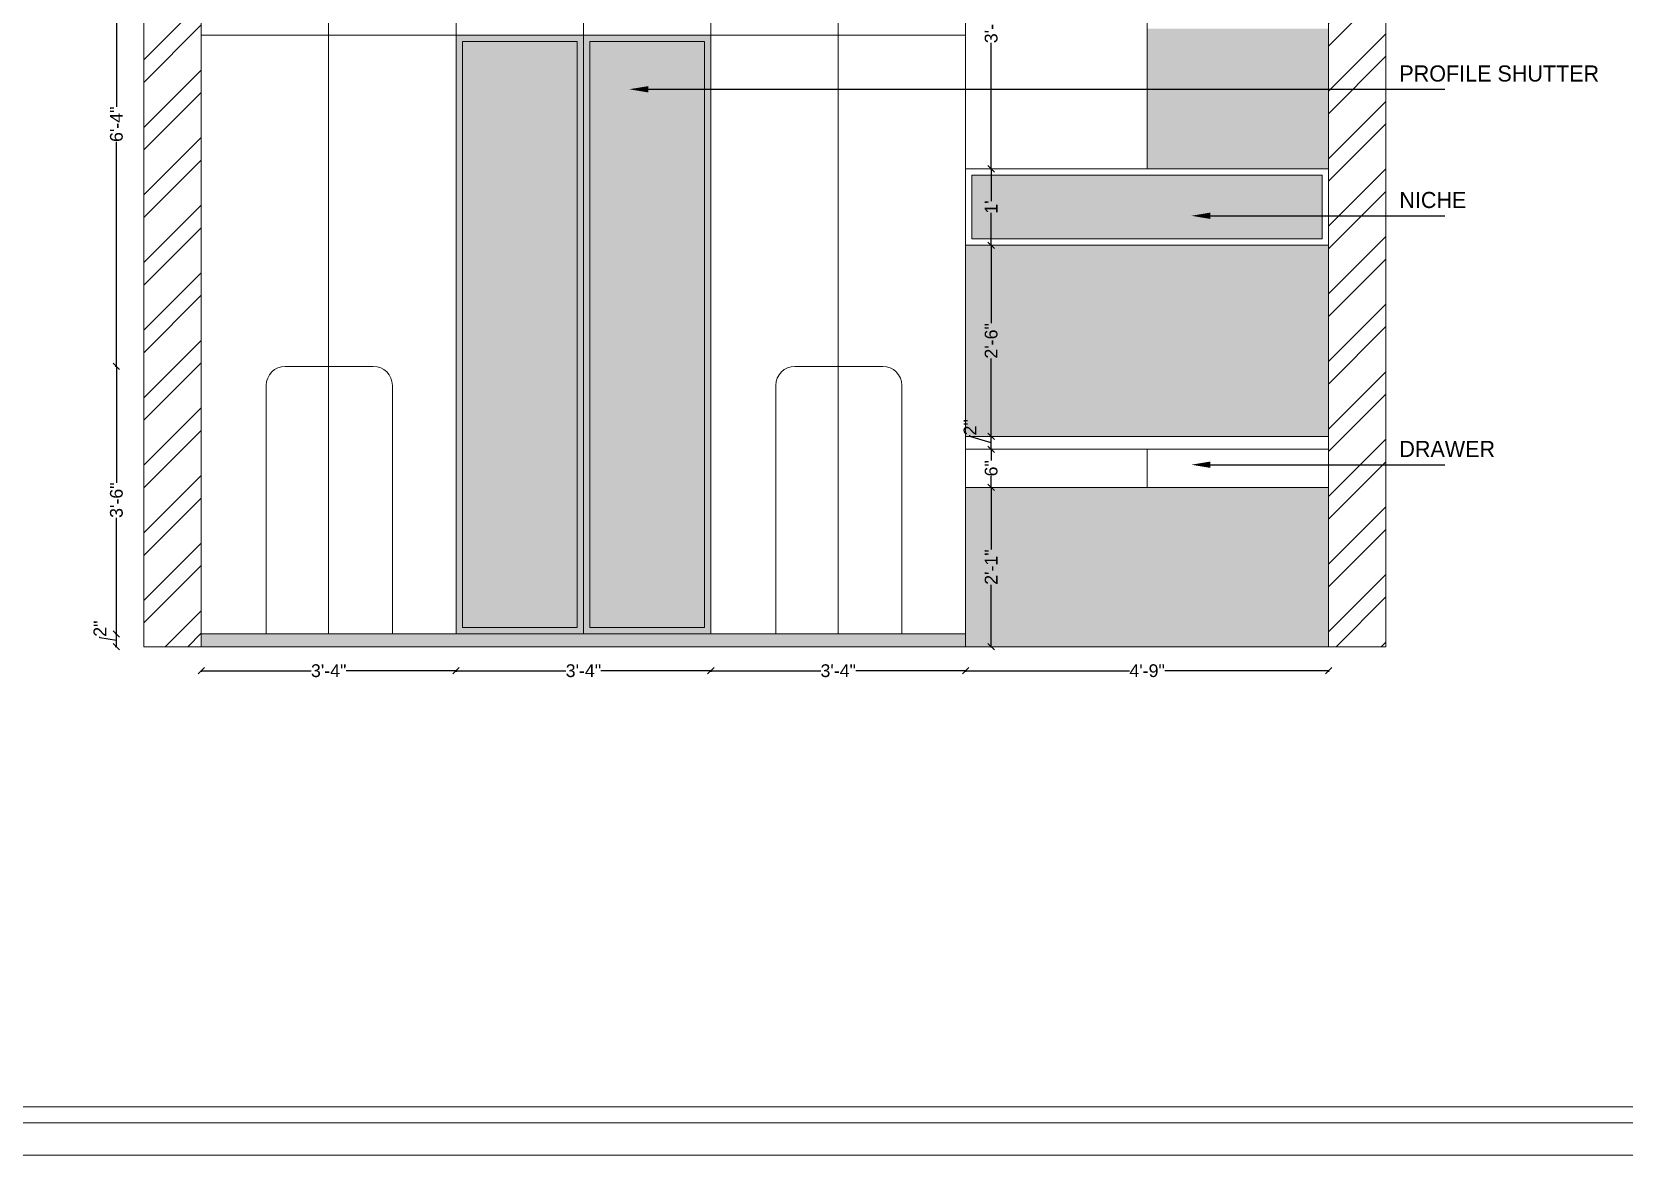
# Model space of a CAD drawing. Header units: inches. Extents: x 15448 to 46480, y -8154 to 0.
# Drawn here: x 24667.2 to 24917.2, y -5134.8 to -4958.5 of the extents above; entities that cross this region are included whole.
import ezdxf
from ezdxf import colors
from ezdxf.entities.mleader import LeaderData, LeaderLine
from ezdxf.math import Vec2, Vec3

# ---------------------------------------------------------------- set-up
doc = ezdxf.new("R2010")
doc.units = ezdxf.units.IN
doc.header["$MEASUREMENT"] = 0
doc.layers.add('furni', color=253, linetype='Continuous')
doc.layers.add('IEL-HATCH-002', color=7, linetype='Continuous')
doc.styles.add('b.k', font='verdana.ttf')
doc.styles.add('HEMI', font='stylu.ttf')
doc.styles.get("Standard").update_dxf_attribs({"font": 'arial.ttf'})
doc.dimstyles.new('STANDARD$0', dxfattribs={"dimscale": 0, "dimtxt": 6, "dimasz": 3, "dimexe": 2, "dimexo": 2, "dimgap": 0, "dimtad": 0, "dimtih": 1, "dimtoh": 1, "dimdec": 1, "dimzin": 0, "dimdsep": 46, "dimlunit": 4, "dimtxsty": 'b.k', "dimcen": 2.5, "dimclrd": 256, "dimclre": 256, "dimclrt": 256, "dimadec": 0, "dimazin": 0, "dimtfac": 1, "dimtdec": 1, "dimtofl": 0, "dimtmove": 2, "dimatfit": 2, "dimfxl": 1, "dimfrac": 2, "dimtolj": 1, "dimtzin": 0, "dimlwd": 9, "dimlwe": 9, "dimarcsym": 0})

# ---------------------------------------------------------------- blocks, each defined once
blk = doc.blocks.new('_Oblique')
at = {"color": 0, "linetype": 'ByBlock', "lineweight": -2}
blk.add_line((-0.5, -0.5), (0.5, 0.5), dxfattribs=at)
blk = doc.blocks.new('*D1070')
at = {"color": 1, "lineweight": -2, "transparency": 16777216}
for p, q in [((24693.83307206053, -5058.778706860815), (24693.83307206053, -5058.998076939555)), ((24693.83307206053, -5058.818076939555), (24711.08550043707, -5058.818076939555)), ((24733.83307206053, -5058.818076939555), (24716.580643684, -5058.818076939555)), ((24733.83307206053, -5058.778706860815), (24733.83307206053, -5058.998076939555))]:
    blk.add_line(p, q, dxfattribs=at)
at = {"layer": 'Defpoints', "color": 0, "transparency": 16777216}
for p in [(24693.83307206053, -5055.046600328385), (24733.83307206053, -5055.046600328385), (24733.83307206053, -5058.818076939555)]:
    blk.add_point(p, dxfattribs=at)
at = {"color": 1, "lineweight": -2, "transparency": 16777216, "rotation": 180}
blk.add_blockref('_Oblique', (24693.83307206053, -5058.818076939555), dxfattribs=at)
at = {"color": 1, "lineweight": -2, "transparency": 16777216}
blk.add_blockref('_Oblique', (24733.83307206053, -5058.818076939555), dxfattribs=at)
at = {"color": 1, "lineweight": 5, "transparency": 16777216, "insert": (24713.83307206053, -5058.818076939555), "char_height": 2, "attachment_point": 5}
blk.add_mtext('\\A1;3\'-4"', dxfattribs=at)
blk = doc.blocks.new('*D1071')
at = {"color": 1, "lineweight": -2, "transparency": 16777216}
for p, q in [((24733.83307206053, -5058.778706860815), (24733.83307206053, -5058.998076939555)), ((24733.83307206053, -5058.818076939555), (24751.08550043707, -5058.818076939555)), ((24773.83307206053, -5058.818076939555), (24756.580643684, -5058.818076939555)), ((24773.83307206053, -5058.778706860815), (24773.83307206053, -5058.998076939555))]:
    blk.add_line(p, q, dxfattribs=at)
at = {"layer": 'Defpoints', "color": 0, "transparency": 16777216}
for p in [(24773.83307206053, -5053.046600328385), (24733.83307206053, -5055.046600328385), (24773.83307206053, -5058.818076939555)]:
    blk.add_point(p, dxfattribs=at)
at = {"color": 1, "lineweight": -2, "transparency": 16777216, "rotation": 180}
blk.add_blockref('_Oblique', (24733.83307206053, -5058.818076939555), dxfattribs=at)
at = {"color": 1, "lineweight": -2, "transparency": 16777216}
blk.add_blockref('_Oblique', (24773.83307206053, -5058.818076939555), dxfattribs=at)
at = {"color": 1, "lineweight": 5, "transparency": 16777216, "insert": (24753.83307206053, -5058.818076939555), "char_height": 2, "attachment_point": 5}
blk.add_mtext('\\A1;3\'-4"', dxfattribs=at)
blk = doc.blocks.new('*D1072')
at = {"color": 1, "lineweight": -2, "transparency": 16777216}
for p, q in [((24773.83307206053, -5058.778706860815), (24773.83307206053, -5058.998076939555)), ((24773.83307206053, -5058.818076939555), (24791.08550043707, -5058.818076939555)), ((24813.83307206053, -5058.818076939555), (24796.580643684, -5058.818076939555)), ((24813.83307206053, -5058.778706860815), (24813.83307206053, -5058.998076939555))]:
    blk.add_line(p, q, dxfattribs=at)
at = {"layer": 'Defpoints', "color": 0, "transparency": 16777216}
for p in [(24773.83307206053, -5053.046600328385), (24813.83307206053, -5055.046600328385), (24813.83307206053, -5058.818076939555)]:
    blk.add_point(p, dxfattribs=at)
at = {"color": 1, "lineweight": -2, "transparency": 16777216, "rotation": 180}
blk.add_blockref('_Oblique', (24773.83307206053, -5058.818076939555), dxfattribs=at)
at = {"color": 1, "lineweight": -2, "transparency": 16777216}
blk.add_blockref('_Oblique', (24813.83307206053, -5058.818076939555), dxfattribs=at)
at = {"color": 1, "lineweight": 5, "transparency": 16777216, "insert": (24793.83307206053, -5058.818076939555), "char_height": 2, "attachment_point": 5}
blk.add_mtext('\\A1;3\'-4"', dxfattribs=at)
blk = doc.blocks.new('*D1073')
at = {"color": 1, "lineweight": -2, "transparency": 16777216}
for p, q in [((24813.83307206053, -5058.778706860815), (24813.83307206053, -5058.998076939555)), ((24813.83307206053, -5058.818076939555), (24839.54457274266, -5058.818076939555)), ((24870.83307206053, -5058.818076939555), (24845.1215713784, -5058.818076939555)), ((24870.83307206053, -5058.778706860815), (24870.83307206053, -5058.998076939555))]:
    blk.add_line(p, q, dxfattribs=at)
at = {"layer": 'Defpoints', "color": 0, "transparency": 16777216}
for p in [(24813.83307206053, -5055.046600328385), (24870.83307206053, -5055.046600328385), (24870.83307206053, -5058.818076939555)]:
    blk.add_point(p, dxfattribs=at)
at = {"color": 1, "lineweight": -2, "transparency": 16777216, "rotation": 180}
blk.add_blockref('_Oblique', (24813.83307206053, -5058.818076939555), dxfattribs=at)
at = {"color": 1, "lineweight": -2, "transparency": 16777216}
blk.add_blockref('_Oblique', (24870.83307206053, -5058.818076939555), dxfattribs=at)
at = {"color": 1, "lineweight": 5, "transparency": 16777216, "insert": (24842.33307206053, -5058.818076939555), "char_height": 2, "attachment_point": 5}
blk.add_mtext('\\A1;4\'-9"', dxfattribs=at)
blk = doc.blocks.new('*D1074')
at = {"color": 1, "lineweight": -2, "transparency": 16777216}
for p, q in [((24677.91622993954, -5053.650872497553), (24677.91622993954, -5053.470872497553)), ((24680.51248044239, -5054.046600328387), (24677.91622993954, -5053.650872497553)), ((24680.55185052113, -5053.046600328387), (24680.33248044239, -5053.046600328387)), ((24680.51248044239, -5055.046600328387), (24680.51248044239, -5053.046600328387)), ((24680.55185052113, -5055.046600328387), (24680.33248044239, -5055.046600328387))]:
    blk.add_line(p, q, dxfattribs=at)
at = {"layer": 'Defpoints', "color": 0, "transparency": 16777216}
for p in [(24680.51248044239, -5053.046600328387), (24693.83307206055, -5053.046600328387), (24693.83307206055, -5055.046600328387)]:
    blk.add_point(p, dxfattribs=at)
at = {"color": 1, "lineweight": -2, "transparency": 16777216}
for p, rotation in [((24680.51248044239, -5053.046600328387), 90), ((24680.51248044239, -5055.046600328387), 270)]:
    blk.add_blockref('_Oblique', p, dxfattribs=dict(at, rotation=rotation))
at = {"color": 1, "lineweight": 5, "transparency": 16777216, "insert": (24677.91622993954, -5052.214433206972), "char_height": 2, "attachment_point": 5, "rotation": 90}
blk.add_mtext('\\A1;2"', dxfattribs=at)
blk = doc.blocks.new('*D1075')
at = {"color": 1, "lineweight": -2, "transparency": 16777216}
for p, q in [((24680.55185052114, -5011.046600328387), (24680.3324804424, -5011.046600328387)), ((24680.5124804424, -5011.046600328387), (24680.5124804424, -5029.299028704922)), ((24680.5124804424, -5053.046600328387), (24680.5124804424, -5034.794171951852)), ((24680.55185052114, -5053.046600328387), (24680.3324804424, -5053.046600328387))]:
    blk.add_line(p, q, dxfattribs=at)
at = {"layer": 'Defpoints', "color": 0, "transparency": 16777216}
for p in [(24680.5124804424, -5011.046600328387), (24713.9314318202, -5011.046600328387), (24693.83307206055, -5053.046600328387)]:
    blk.add_point(p, dxfattribs=at)
at = {"color": 1, "lineweight": -2, "transparency": 16777216}
for p, rotation in [((24680.5124804424, -5011.046600328387), 90), ((24680.5124804424, -5053.046600328387), 270)]:
    blk.add_blockref('_Oblique', p, dxfattribs=dict(at, rotation=rotation))
at = {"color": 1, "lineweight": 5, "transparency": 16777216, "insert": (24680.51248044239, -5032.046600328394), "char_height": 2, "attachment_point": 5, "rotation": 90}
blk.add_mtext('\\A1;3\'-6"', dxfattribs=at)
blk = doc.blocks.new('*D1076')
at = {"color": 1, "lineweight": -2, "transparency": 16777216}
for p, q in [((24680.55185052117, -4935.046600328386), (24680.33248044243, -4935.046600328386)), ((24680.51248044243, -4935.046600328386), (24680.51248044243, -4970.29288955076)), ((24680.51248044243, -5011.046600328387), (24680.51248044243, -4975.800311106012)), ((24680.55185052117, -5011.046600328387), (24680.33248044243, -5011.046600328387))]:
    blk.add_line(p, q, dxfattribs=at)
at = {"layer": 'Defpoints', "color": 0, "transparency": 16777216}
for p in [(24680.51248044243, -4935.046600328386), (24713.83307206055, -4935.046600328386), (24713.9314318202, -5011.046600328387)]:
    blk.add_point(p, dxfattribs=at)
at = {"color": 1, "lineweight": -2, "transparency": 16777216}
for p, rotation in [((24680.51248044243, -4935.046600328386), 90), ((24680.51248044243, -5011.046600328387), 270)]:
    blk.add_blockref('_Oblique', p, dxfattribs=dict(at, rotation=rotation))
at = {"color": 1, "lineweight": 5, "transparency": 16777216, "insert": (24680.51248044242, -4973.046600328393), "char_height": 2, "attachment_point": 5, "rotation": 90}
blk.add_mtext('\\A1;6\'-4"', dxfattribs=at)
blk = doc.blocks.new('*D1078')
at = {"color": 1, "lineweight": -2, "transparency": 16777216}
for p, q in [((24817.81070671463, -5030.046600328387), (24818.03007679337, -5030.046600328387)), ((24817.85007679337, -5030.046600328387), (24817.85007679337, -5039.781293370679)), ((24817.85007679337, -5055.046600328387), (24817.85007679337, -5045.311907286095)), ((24817.81070671463, -5055.046600328387), (24818.03007679337, -5055.046600328387))]:
    blk.add_line(p, q, dxfattribs=at)
at = {"layer": 'Defpoints', "color": 0, "transparency": 16777216}
for p in [(24813.83307206055, -5030.046600328387), (24817.85007679337, -5030.046600328387), (24813.83307206055, -5055.046600328387)]:
    blk.add_point(p, dxfattribs=at)
at = {"color": 1, "lineweight": -2, "transparency": 16777216}
for p, rotation in [((24817.85007679337, -5030.046600328387), 90), ((24817.85007679337, -5055.046600328387), 270)]:
    blk.add_blockref('_Oblique', p, dxfattribs=dict(at, rotation=rotation))
at = {"color": 1, "lineweight": 5, "transparency": 16777216, "insert": (24817.85007679336, -5042.546600328394), "char_height": 2, "attachment_point": 5, "rotation": 90}
blk.add_mtext('\\A1;2\'-1"', dxfattribs=at)
blk = doc.blocks.new('*D1079')
at = {"color": 1, "lineweight": -2, "transparency": 16777216}
for p, q in [((24817.85007679348, -5024.046600328387), (24818.03007679348, -5024.046600328387)), ((24817.85007679348, -5024.046600328387), (24817.85007679348, -5025.801757217882)), ((24817.85007679348, -5030.046600328387), (24817.85007679348, -5028.291443438892)), ((24817.81070671474, -5030.046600328387), (24818.03007679348, -5030.046600328387))]:
    blk.add_line(p, q, dxfattribs=at)
at = {"layer": 'Defpoints', "color": 0, "transparency": 16777216}
for p in [(24817.85007679335, -5024.046600328387), (24817.85007679348, -5024.046600328387), (24813.83307206055, -5030.046600328387)]:
    blk.add_point(p, dxfattribs=at)
at = {"color": 1, "lineweight": -2, "transparency": 16777216}
for p, rotation in [((24817.85007679348, -5024.046600328387), 90), ((24817.85007679348, -5030.046600328387), 270)]:
    blk.add_blockref('_Oblique', p, dxfattribs=dict(at, rotation=rotation))
at = {"color": 1, "lineweight": 5, "transparency": 16777216, "insert": (24817.85007679347, -5027.046600328394), "char_height": 2, "attachment_point": 5, "rotation": 90}
blk.add_mtext('\\A1;6"', dxfattribs=at)
blk = doc.blocks.new('*D1080')
at = {"color": 1, "lineweight": -2, "transparency": 16777216}
for p, q in [((24817.81070671467, -4992.046600328387), (24818.03007679341, -4992.046600328387)), ((24817.85007679341, -4992.046600328387), (24817.85007679341, -5004.281293370679)), ((24817.85007679341, -5022.046600328387), (24817.85007679341, -5009.811907286095)), ((24817.85007679341, -5022.046600328387), (24818.03007679341, -5022.046600328387))]:
    blk.add_line(p, q, dxfattribs=at)
at = {"layer": 'Defpoints', "color": 0, "transparency": 16777216}
for p in [(24813.83307206055, -4992.046600328387), (24817.85007679341, -4992.046600328387), (24817.85007679331, -5022.046600328387)]:
    blk.add_point(p, dxfattribs=at)
at = {"color": 1, "lineweight": -2, "transparency": 16777216}
for p, rotation in [((24817.85007679341, -4992.046600328387), 90), ((24817.85007679341, -5022.046600328387), 270)]:
    blk.add_blockref('_Oblique', p, dxfattribs=dict(at, rotation=rotation))
at = {"color": 1, "lineweight": 5, "transparency": 16777216, "insert": (24817.8500767934, -5007.046600328394), "char_height": 2, "attachment_point": 5, "rotation": 90}
blk.add_mtext('\\A1;2\'-6"', dxfattribs=at)
blk = doc.blocks.new('*D1081')
at = {"color": 1, "lineweight": -2, "transparency": 16777216}
for p, q in [((24817.81070671469, -4980.046600328387), (24818.03007679343, -4980.046600328387)), ((24817.85007679343, -4980.046600328387), (24817.85007679343, -4985.130543029615)), ((24817.85007679343, -4992.046600328387), (24817.85007679343, -4986.962657627159)), ((24817.81070671469, -4992.046600328387), (24818.03007679343, -4992.046600328387))]:
    blk.add_line(p, q, dxfattribs=at)
at = {"layer": 'Defpoints', "color": 0, "transparency": 16777216}
for p in [(24813.83307206055, -4980.046600328387), (24817.85007679343, -4980.046600328387), (24813.83307206055, -4992.046600328387)]:
    blk.add_point(p, dxfattribs=at)
at = {"color": 1, "lineweight": -2, "transparency": 16777216}
for p, rotation in [((24817.85007679343, -4980.046600328387), 90), ((24817.85007679343, -4992.046600328387), 270)]:
    blk.add_blockref('_Oblique', p, dxfattribs=dict(at, rotation=rotation))
at = {"color": 1, "lineweight": 5, "transparency": 16777216, "insert": (24817.85007679342, -4986.046600328394), "char_height": 2, "attachment_point": 5, "rotation": 90}
blk.add_mtext("\\A1;1'", dxfattribs=at)
blk = doc.blocks.new('*D1082')
at = {"color": 1, "lineweight": -2, "transparency": 16777216}
for p, q in [((24817.8107067147, -4935.046600328387), (24818.03007679344, -4935.046600328387)), ((24817.85007679343, -4935.046600328387), (24817.85007679343, -4954.799028704922)), ((24817.85007679343, -4980.046600328387), (24817.85007679343, -4960.294171951852)), ((24817.8107067147, -4980.046600328387), (24818.03007679344, -4980.046600328387))]:
    blk.add_line(p, q, dxfattribs=at)
at = {"layer": 'Defpoints', "color": 0, "transparency": 16777216}
for p in [(24813.83307206055, -4935.046600328387), (24817.85007679343, -4935.046600328387), (24813.83307206055, -4980.046600328387)]:
    blk.add_point(p, dxfattribs=at)
at = {"color": 1, "lineweight": -2, "transparency": 16777216}
for p, rotation in [((24817.85007679343, -4935.046600328387), 90), ((24817.85007679343, -4980.046600328387), 270)]:
    blk.add_blockref('_Oblique', p, dxfattribs=dict(at, rotation=rotation))
at = {"color": 1, "lineweight": 5, "transparency": 16777216, "insert": (24817.85007679343, -4957.546600328394), "char_height": 2, "attachment_point": 5, "rotation": 90}
blk.add_mtext('\\A1;3\'-9"', dxfattribs=at)
blk = doc.blocks.new('*D1034')
at = {"color": 1, "lineweight": -2, "transparency": 16777216}
for p, q in [((24814.52279848513, -5022.048416835892), (24814.52279848513, -5021.868416835891)), ((24817.85007679346, -5023.046600328388), (24814.52279848513, -5022.048416835892)), ((24817.8894468722, -5022.046600328389), (24817.67007679346, -5022.046600328389)), ((24817.85007679346, -5024.046600328387), (24817.85007679346, -5022.046600328389)), ((24817.81070671472, -5024.046600328387), (24818.03007679346, -5024.046600328387))]:
    blk.add_line(p, q, dxfattribs=at)
at = {"layer": 'Defpoints', "color": 0, "transparency": 16777216}
for p in [(24817.85007679346, -5022.046600328389), (24818.03007679336, -5022.046600328389), (24813.83307206055, -5024.046600328387)]:
    blk.add_point(p, dxfattribs=at)
at = {"color": 1, "lineweight": -2, "transparency": 16777216}
for p, rotation in [((24817.85007679346, -5022.046600328389), 90), ((24817.85007679346, -5024.046600328387), 270)]:
    blk.add_blockref('_Oblique', p, dxfattribs=dict(at, rotation=rotation))
at = {"color": 1, "lineweight": 5, "transparency": 16777216, "insert": (24814.52279848513, -5020.611977545311), "char_height": 2, "attachment_point": 5, "rotation": 90}
blk.add_mtext('\\A1;2"', dxfattribs=at)

msp = doc.modelspace()

# ---------------------------------------------------------------- hatches: boundary and pattern name
at = {"layer": 'IEL-HATCH-002', "lineweight": 5, "true_color": 0xed1f24, "transparency": 33554687}
h = msp.add_hatch(dxfattribs=at)
h.set_pattern_fill('ANSI32', color=240, scale=20, angle=180)
h.set_pattern_definition([(225, (7832.833072060534, -1178.021730928027), (5.303300858899106, -5.303300858899108), []), (225, (7829.297538160532, -1178.021730928027), (5.303300858899106, -5.303300858899108), [])])
h.paths.add_polyline_path([(24693.83307206053, -4935.046600328385), (24684.83307206053, -4935.046600328385), (24684.83307206053, -5055.046600328385), (24693.83307206053, -5055.046600328385)])
h.paths.add_polyline_path([(24879.83307206053, -4935.046600328385), (24870.83307206053, -4935.046600328385), (24870.83307206053, -5055.046600328385), (24879.83307206053, -5055.046600328385)])
at = {"layer": 'IEL-HATCH-002', "lineweight": 5, "true_color": 0xf5efeb, "transparency": 33554687}
h = msp.add_hatch(color=7, dxfattribs=at)
h.dxf.hatch_style = 1
h.paths.add_polyline_path([(24870.83307206053, -4958.046600328385), (24842.33307206053, -4958.046600328385), (24842.33307206053, -4980.046600328385), (24870.83307206053, -4980.046600328385)])
h.paths.add_polyline_path([(24870.83307206053, -4935.046600328385), (24842.33307206053, -4935.046600328385), (24842.33307206053, -4957.046600328385), (24870.83307206053, -4957.046600328385)])
at = {"layer": 'IEL-HATCH-002', "lineweight": 5, "true_color": 0x636466, "transparency": 33554687}
h = msp.add_hatch(color=251, dxfattribs=at)
h.dxf.hatch_style = 1
h.paths.add_polyline_path([(24753.83307206053, -4959.046600328385), (24733.83307206053, -4959.046600328385), (24733.83307206053, -5053.046600328385), (24753.83307206053, -5053.046600328385)])
h.paths.add_polyline_path([(24752.83307206053, -5052.046600328385), (24734.83307206053, -5052.046600328385), (24734.83307206053, -4960.046600328385), (24752.83307206053, -4960.046600328385)], flags=16)
h = msp.add_hatch(color=251, dxfattribs=at)
h.dxf.hatch_style = 1
h.paths.add_polyline_path([(24773.83307206053, -4959.046600328385), (24753.83307206053, -4959.046600328385), (24753.83307206053, -5053.046600328385), (24773.83307206053, -5053.046600328385)])
h.paths.add_polyline_path([(24754.83307206053, -4960.046600328385), (24772.83307206053, -4960.046600328385), (24772.83307206053, -5052.046600328385), (24754.83307206053, -5052.046600328385)], flags=16)
at = {"layer": 'IEL-HATCH-002', "lineweight": 5, "transparency": 33554687}
h = msp.add_hatch(color=256, dxfattribs=at)
h.dxf.hatch_style = 1
h.set_gradient(color1=(99, 100, 102), color2=(248, 246, 176), name='INVCYLINDER')
h.paths.add_polyline_path([(24752.83307206053, -4960.046600328385), (24734.83307206053, -4960.046600328385), (24734.83307206053, -5052.046600328385), (24752.83307206053, -5052.046600328385)])
h.paths.add_polyline_path([(24772.83307206053, -4960.046600328385), (24754.83307206053, -4960.046600328385), (24754.83307206053, -5052.046600328385), (24772.83307206053, -5052.046600328385)])
at = {"layer": 'IEL-HATCH-002', "lineweight": 5, "true_color": 0xf5efeb, "transparency": 33554687}
h = msp.add_hatch(color=7, dxfattribs=at)
h.dxf.hatch_style = 1
h.paths.add_polyline_path([(24869.83307206053, -4981.046600328385), (24814.83307206053, -4981.046600328385), (24814.83307206053, -4991.046600328385), (24869.83307206053, -4991.046600328385)])
h = msp.add_hatch(color=7, dxfattribs=at)
h.dxf.hatch_style = 1
h.paths.add_polyline_path([(24870.83307206053, -4992.046600328385), (24813.83307206053, -4992.046600328385), (24813.83307206053, -5022.046600328385), (24870.83307206053, -5022.046600328385)])
h.paths.add_polyline_path([(24870.83307206053, -5030.046600328385), (24813.83307206053, -5030.046600328385), (24813.83307206053, -5055.046600328385), (24870.83307206053, -5055.046600328385)])
h = msp.add_hatch(color=7, dxfattribs=at)
h.dxf.hatch_style = 1
h.paths.add_polyline_path([(24813.83307206053, -5053.046600328385), (24693.83307206053, -5053.046600328385), (24693.83307206053, -5055.046600328385), (24813.83307206053, -5055.046600328385)])

# ---------------------------------------------------------------- linework, layer by layer
at = {"lineweight": 5}
for p, q in [((24684.83307206053, -5055.046600328385), (24684.83307206053, -4935.046600328385)), ((24693.83307206053, -5055.046600328385), (24693.83307206053, -4935.046600328385)), ((24713.83307206053, -4935.046600328385), (24713.83307206053, -5053.046600328385)), ((24733.83307206053, -4935.046600328385), (24733.83307206053, -5053.046600328385)), ((24753.83307206053, -4959.046600328385), (24753.83307206053, -4935.046600328385)), ((24773.83307206053, -4935.046600328385), (24773.83307206053, -5053.046600328385)), ((24793.83307206053, -4935.046600328385), (24793.83307206053, -5053.046600328385)), ((24813.83307206053, -5055.046600328385), (24813.83307206053, -4935.046600328385)), ((24842.33307206053, -4980.046600328385), (24842.33307206053, -4935.046600328385)), ((24870.83307206053, -4935.046600328385), (24870.83307206053, -5055.046600328385)), ((24879.83307206053, -4935.046600328385), (24879.83307206053, -5055.046600328385)), ((24693.83307206053, -4959.046600328385), (24813.83307206053, -4959.046600328385)), ((24753.83307206053, -4959.046600328385), (24753.83307206053, -5053.046600328385)), ((24813.83307206053, -4980.046600328385), (24870.83307206053, -4980.046600328385)), ((24813.83307206053, -4992.046600328385), (24870.83307206053, -4992.046600328385)), ((24813.83307206053, -5022.046600328385), (24870.83307206053, -5022.046600328385)), ((24813.83307206053, -5024.046600328385), (24870.83307206053, -5024.046600328385)), ((24842.33307206053, -5030.046600328385), (24842.33307206053, -5024.046600328385)), ((24813.83307206053, -5030.046600328385), (24870.83307206053, -5030.046600328385)), ((24693.83307206053, -5053.046600328385), (24813.83307206053, -5053.046600328385)), ((24684.83307206053, -5055.046600328385), (24879.83307206053, -5055.046600328385))]:
    msp.add_line(p, q, dxfattribs=at)
for points in [[(24734.83307206053, -4960.046600328385), (24752.83307206053, -4960.046600328385), (24752.83307206053, -5052.046600328385), (24734.83307206053, -5052.046600328385)], [(24754.83307206053, -4960.046600328385), (24772.83307206053, -4960.046600328385), (24772.83307206053, -5052.046600328385), (24754.83307206053, -5052.046600328385)], [(24813.83307206053, -4992.046600328385), (24870.83307206053, -4992.046600328385), (24870.83307206053, -4980.046600328385), (24813.83307206053, -4980.046600328385)], [(24814.83307206053, -4991.046600328385), (24869.83307206053, -4991.046600328385), (24869.83307206053, -4981.046600328385), (24814.83307206053, -4981.046600328385)]]:
    msp.add_lwpolyline(points, close=True, dxfattribs=at)
msp.add_lwpolyline([(24723.83307206053, -5053.046600328385), (24723.83307206053, -5014.046600328385, 0.4142135623730963), (24720.83307206053, -5011.046600328385), (24707.02979157983, -5011.046600328385, 0.4142135623730939), (24704.02979157983, -5014.046600328385), (24704.02979157983, -5053.046600328385)], format="xyb", close=True, dxfattribs=at)
msp.add_lwpolyline([(24803.83307206053, -5053.046600328385), (24803.83307206053, -5014.046600328385, 0.4142135623730963), (24800.83307206053, -5011.046600328385), (24787.02979157983, -5011.046600328385, 0.4142135623730939), (24784.02979157983, -5014.046600328385), (24784.02979157983, -5053.046600328385)], format="xyb", dxfattribs=at)
at = {"layer": 'furni', "color": 18, "lineweight": 5, "true_color": 0x000000}
for points in [[(24419.4598875643, -5134.83746520054), (24419.4598875643, -4526.081481287712), (25271.35603408592, -4526.081481287712), (25271.35603408592, -5134.83746520054)], [(24424.52920086344, -5129.768151901408), (24424.52920086344, -4531.150794586845), (25266.28672078679, -4531.150794586845), (25266.28672078679, -5129.768151901408)], [(24427.063857513, -5127.233495251842), (24427.063857513, -4533.685451236411), (25263.75206413722, -4533.685451236411), (25263.75206413722, -5127.233495251842)]]:
    msp.add_lwpolyline(points, close=True, dxfattribs=at)

# ---------------------------------------------------------------- texts
at = {"color": 5, "lineweight": 5, "char_height": 2.527126901234643, "width": 47.18203428991136, "attachment_point": 1, "rotation": 359.9905625915092, "style": 'HEMI'}
for s, insert in [('PROFILE SHUTTER', (24881.93884430088, -4963.813196803672)), ('NICHE', (24881.93884430088, -4983.668641076976)), ('DRAWER', (24881.93884430088, -5022.738444905983))]:
    msp.add_mtext(s, dxfattribs=dict(at, insert=insert))

# ---------------------------------------------------------------- dimensions: what is measured, and where the dimension line sits
at = {"lineweight": 5}
for base, p1, p2, picture, middle in [((24680.51248044243, -4935.046600328386), (24713.93143182018, -5011.046600328385), (24713.83307206053, -4935.046600328385), '*D1076', (24680.51248044242, -4973.046600328393)), ((24817.85007679343, -4935.046600328387), (24813.83307206053, -4980.046600328385), (24813.83307206053, -4935.046600328385), '*D1082', (24817.85007679343, -4957.546600328394)), ((24817.85007679343, -4980.046600328387), (24813.83307206053, -4992.046600328385), (24813.83307206053, -4980.046600328385), '*D1081', (24817.85007679342, -4986.046600328394)), ((24817.85007679341, -4992.046600328387), (24817.8500767933, -5022.046600328385), (24813.83307206053, -4992.046600328385), '*D1080', (24817.8500767934, -5007.046600328394)), ((24680.5124804424, -5011.046600328387), (24693.83307206053, -5053.046600328385), (24713.93143182018, -5011.046600328385), '*D1075', (24680.51248044239, -5032.046600328394)), ((24817.85007679346, -5022.046600328389), (24813.83307206053, -5024.046600328385), (24818.03007679335, -5022.046600328387), '*D1034', (24814.52279848513, -5021.778416835898)), ((24817.85007679348, -5024.046600328387), (24813.83307206053, -5030.046600328385), (24817.85007679333, -5024.046600328385), '*D1079', (24817.85007679347, -5027.046600328394)), ((24817.85007679337, -5030.046600328387), (24813.83307206053, -5055.046600328385), (24813.83307206053, -5030.046600328385), '*D1078', (24817.85007679336, -5042.546600328394))]:
    dim = msp.add_linear_dim(base=base, p1=p1, p2=p2, angle=90, dimstyle='STANDARD$0', override={"dimscale": 1, "dimtxt": 2, "dimasz": 1, "dimexe": 0.18, "dimexo": 0.0625, "dimgap": 0.09, "dimtih": 0, "dimtoh": 0, "dimdec": 0, "dimtxsty": 'Standard', "dimblk": 'Oblique', "dimcen": 0.09, "dimclrd": 1, "dimclre": 1, "dimclrt": 1, "dimtdec": 0, "dimtmove": 1, "dimatfit": 3, "dimldrblk": 'Oblique', "dimfxl": 0.03937007874015748, "dimfxlon": 1, "dimfrac": 0, "dimlwd": 65534, "dimlwe": 65534, "dimarcsym": 1}, dxfattribs=at)
    dim.commit()
    dim.dimension.update_dxf_attribs({"geometry": picture, "text_midpoint": middle})
dim = msp.add_linear_dim(base=(24680.51248044239, -5053.046600328387), p1=(24693.83307206053, -5055.046600328385), p2=(24693.83307206053, -5053.046600328385), angle=90, dimstyle='STANDARD$0', override={"dimscale": 1, "dimtxt": 2, "dimasz": 1, "dimexe": 0.18, "dimexo": 0.0625, "dimgap": 0.09, "dimtih": 0, "dimtoh": 0, "dimdec": 0, "dimtxsty": 'Standard', "dimblk": 'Oblique', "dimcen": 0.09, "dimclrd": 1, "dimclre": 1, "dimclrt": 1, "dimtdec": 0, "dimtmove": 1, "dimatfit": 3, "dimldrblk": 'Oblique', "dimfxl": 0.03937007874015748, "dimfxlon": 1, "dimfrac": 0, "dimlwd": 65534, "dimlwe": 65534, "dimarcsym": 1}, dxfattribs=at)
dim.commit()
dim.dimension.update_dxf_attribs({"geometry": '*D1074', "text_midpoint": (24677.91622993954, -5053.380872497559), "dimtype": 160})
for base, p1, p2, picture, middle in [((24773.83307206053, -5058.818076939555), (24733.83307206053, -5055.046600328385), (24773.83307206053, -5053.046600328385), '*D1071', (24753.83307206053, -5058.818076939555)), ((24813.83307206053, -5058.818076939555), (24773.83307206053, -5053.046600328385), (24813.83307206053, -5055.046600328385), '*D1072', (24793.83307206053, -5058.818076939555)), ((24733.83307206053, -5058.818076939555), (24693.83307206053, -5055.046600328385), (24733.83307206053, -5055.046600328385), '*D1070', (24713.83307206053, -5058.818076939555)), ((24870.83307206053, -5058.818076939555), (24813.83307206053, -5055.046600328385), (24870.83307206053, -5055.046600328385), '*D1073', (24842.33307206053, -5058.818076939555))]:
    dim = msp.add_linear_dim(base=base, p1=p1, p2=p2, dimstyle='STANDARD$0', override={"dimscale": 1, "dimtxt": 2, "dimasz": 1, "dimexe": 0.18, "dimexo": 0.0625, "dimgap": 0.09, "dimtih": 0, "dimtoh": 0, "dimdec": 0, "dimtxsty": 'Standard', "dimblk": 'Oblique', "dimcen": 0.09, "dimclrd": 1, "dimclre": 1, "dimclrt": 1, "dimtdec": 0, "dimtmove": 1, "dimatfit": 3, "dimldrblk": 'Oblique', "dimfxl": 0.03937007874015748, "dimfxlon": 1, "dimfrac": 0, "dimlwd": 65534, "dimlwe": 65534, "dimarcsym": 1}, dxfattribs=at)
    dim.commit()
    dim.dimension.update_dxf_attribs({"geometry": picture, "text_midpoint": middle})

# ---------------------------------------------------------------- leaders
at = {"color": 5, "lineweight": 5}
ml = msp.add_multileader_mtext('Standard', dxfattribs=at)
ml.set_content('', color=5)
ml.set_leader_properties()
ml.build(insert=Vec2(0, 0))
ml.multileader.update_dxf_attribs({"text_right_attachment_type": 6, "dogleg_length": 0.36, "arrow_head_size": 3})
ctx = ml.context
ctx.base_point, ctx.char_height, ctx.arrow_head_size, ctx.landing_gap_size, ctx.plane_origin = Vec3(24889.05763166953, -4967.556144790742), 0.18, 3, 0.09, Vec3(24839.68709044098, -4967.556144790742)
ctx.right_attachment = 6
notes = []
notes.append((ctx, [(0, (1, 1, 0), (24888.69763166953, -4967.556144790742), (1, 0), 0.36, [(0, [(24761.01348528884, -4967.556144790742)], 0, [])])]))
ctx.mtext.insert, ctx.mtext.flow_direction = Vec3(24889.14763166953, -4967.466144790742), 5
ml = msp.add_multileader_mtext('Standard', dxfattribs=at)
ml.set_content('', color=5)
ml.set_leader_properties()
ml.build(insert=Vec2(0, 0))
ml.multileader.update_dxf_attribs({"text_right_attachment_type": 6, "dogleg_length": 0.36, "arrow_head_size": 3})
ctx = ml.context
ctx.base_point, ctx.char_height, ctx.arrow_head_size, ctx.landing_gap_size, ctx.plane_origin = Vec3(24889.05763166953, -4987.411589064046), 0.18, 3, 0.09, Vec3(24839.68709044098, -4987.411589064046)
ctx.right_attachment = 6
notes.append((ctx, [(0, (1, 1, 0), (24888.69763166953, -4987.411589064046), (1, 0), 0.36, [(0, [(24849.26045612141, -4987.411589064046)], 0, [])])]))
ctx.mtext.insert, ctx.mtext.flow_direction = Vec3(24889.14763166953, -4987.321589064046), 5
ml = msp.add_multileader_mtext('Standard', dxfattribs=at)
ml.set_content('', color=5)
ml.set_leader_properties()
ml.build(insert=Vec2(0, 0))
ml.multileader.update_dxf_attribs({"text_right_attachment_type": 6, "dogleg_length": 0.36, "arrow_head_size": 3})
ctx = ml.context
ctx.base_point, ctx.char_height, ctx.arrow_head_size, ctx.landing_gap_size, ctx.plane_origin = Vec3(24889.05763166953, -5026.481392893053), 0.18, 3, 0.09, Vec3(24839.68709044098, -5026.481392893053)
ctx.right_attachment = 6
notes.append((ctx, [(0, (1, 1, 0), (24888.69763166953, -5026.481392893053), (1, 0), 0.36, [(0, [(24849.26045612141, -5026.481392893053)], 0, [])])]))
ctx.mtext.insert, ctx.mtext.flow_direction = Vec3(24889.14763166953, -5026.391392893052), 5
for ctx, leaders in notes:
    for number, flags, end, landing, length, lines in leaders:
        leader = LeaderData()
        leader.index, (leader.has_last_leader_line, leader.has_dogleg_vector, leader.attachment_direction) = number, flags
        leader.last_leader_point, leader.dogleg_vector, leader.dogleg_length = Vec3(end), Vec3(landing), length
        for number, points, colour, breaks in lines:
            line = LeaderLine()
            line.index, line.vertices, line.color, line.breaks = number, Vec3.list(points), colors.encode_raw_color(colour), breaks
            leader.lines.append(line)
        ctx.leaders.append(leader)

doc.saveas('drawing.dxf')
